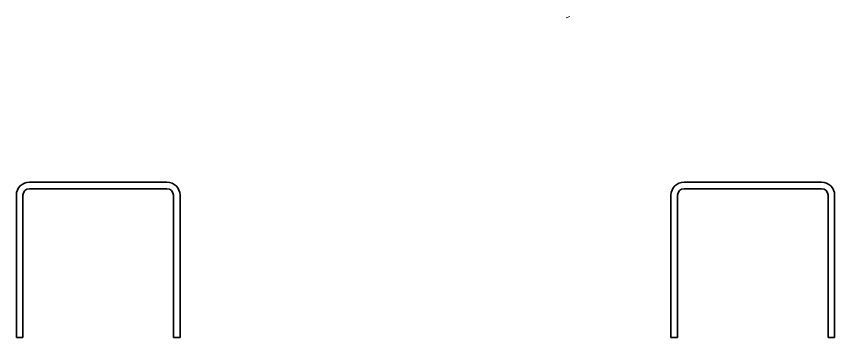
# Model space of a CAD drawing. Header units: millimetres. Extents: x -116965 to 323937, y 291661 to 566926.
# Drawn here: x -19807.3 to -19557.3, y 302920.8 to 303019 of the extents above; entities that cross this region are included whole.
import ezdxf

# ---------------------------------------------------------------- set-up
doc = ezdxf.new("R2010")
doc.units = ezdxf.units.MM
doc.layers.add('Break Lines(Schneider)', color=7, linetype='Continuous', lineweight=18)
doc.layers.add('Visible Edges(Schneider)', color=7, linetype='Continuous', lineweight=35)

msp = doc.modelspace()

# ---------------------------------------------------------------- linework, layer by layer
at = {"layer": 'Break Lines(Schneider)'}
msp.add_line((-19638.227362, 303018.953433), (-19639.359604, 303018.477895), dxfattribs=at)
at = {"layer": 'Visible Edges(Schneider)'}
for p, q in [((-19803.298825, 302968.315878), (-19761.298825, 302968.315878)), ((-19603.298825, 302968.315878), (-19561.298825, 302968.315878)), ((-19761.298825, 302966.315878), (-19803.298825, 302966.315878)), ((-19561.298825, 302966.315878), (-19603.298825, 302966.315878)), ((-19807.298825, 302920.815878), (-19807.298825, 302964.315878)), ((-19805.298825, 302964.315878), (-19805.298825, 302920.815878)), ((-19759.298825, 302920.815878), (-19759.298825, 302964.315878)), ((-19757.298825, 302964.315878), (-19757.298825, 302920.815878)), ((-19607.298825, 302920.815878), (-19607.298825, 302964.315878)), ((-19605.298825, 302964.315878), (-19605.298825, 302920.815878)), ((-19559.298825, 302920.815878), (-19559.298825, 302964.315878)), ((-19557.298825, 302964.315878), (-19557.298825, 302920.815878)), ((-19805.298825, 302920.815878), (-19807.298825, 302920.815878)), ((-19757.298825, 302920.815878), (-19759.298825, 302920.815878)), ((-19605.298825, 302920.815878), (-19607.298825, 302920.815878)), ((-19557.298825, 302920.815878), (-19559.298825, 302920.815878))]:
    msp.add_line(p, q, dxfattribs=at)
for centre, radius, start, end in [((-19803.298825, 302964.315878), 4, 90, 180), ((-19761.298825, 302964.315878), 4, 0, 90), ((-19603.298825, 302964.315878), 4, 90, 180), ((-19561.298825, 302964.315878), 4, 0, 90), ((-19803.298825, 302964.315878), 2, 90, 180), ((-19761.298825, 302964.315878), 2, 0, 90), ((-19603.298825, 302964.315878), 2, 90, 180), ((-19561.298825, 302964.315878), 2, 0, 90)]:
    msp.add_arc(centre, radius, start, end, dxfattribs=at)

doc.saveas('drawing.dxf')
